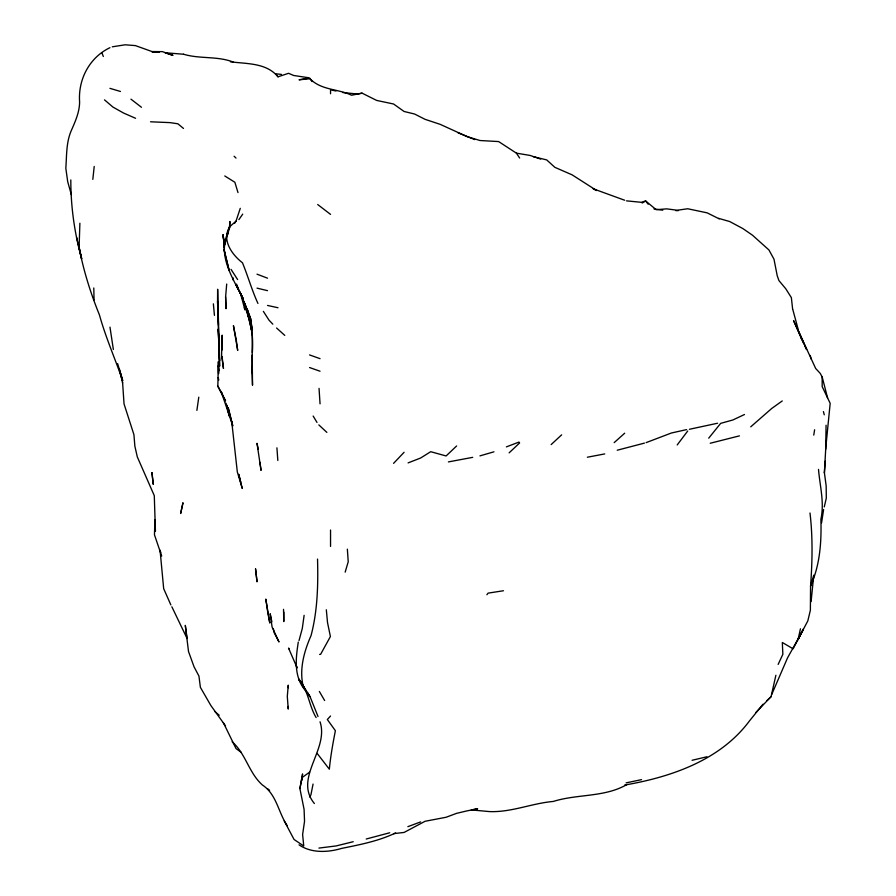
<?xml version="1.0" encoding="UTF-8"?>
<svg xmlns="http://www.w3.org/2000/svg" width="896" height="896" viewBox="0 0 896 896"><rect width="100%" height="100%" fill="white"/><g stroke="black" fill="none" stroke-linecap="round" stroke-linejoin="round"><path stroke-width="1.34" d="M288.243 706.418L288.243 709.083L287.302 696.416L288.254 685.149L288.254 687.803M217.549 301.437L217.638 289.251L219.61 366.218L217.549 301.437L218.142 315.504M70.818 179.939C70.773 206.506 74.469 233.005 81.626 258.608L78.434 244.16M81.626 258.608L79.083 247.946L79.89 223.227M317.531 559.07C318.203 584.662 317.632 610.646 311.046 635.6C303.845 651.997 298.704 670.6 303.71 688.352L310.106 696.797L318.013 716.486M217.84 386.165L225.501 400.77L217.84 386.165L218.366 361.603L218.579 373.61L218.422 365.534L219.061 370.754M154.918 519.546L154.459 534.8L161.694 556.046M826.067 425.242L825.709 449.288M330.546 530.018L330.546 546.437M252.19 355.163L252.515 385.213L251.955 366.475M252.347 352.453C253.59 334.331 250.746 315.448 242.693 299.04L249.211 319.536L246.512 308.683M229.454 228.402L229.958 221.491L229.555 226.397L226.766 235.458L228.189 233.251M825.25 461.149L824.387 472.786L825.787 447.574L830.178 403.346L822.181 386.602L822.158 376.902L820.176 373.318L815.685 368.502L793.587 320.622L801.158 338.083M811.093 601.619L813.758 575.176L810.555 586.096L810.376 610.254L807.811 620.906L793.083 648.794L782.32 642.488L782.858 654.315L778.131 664.418M226.699 284.021L225.624 296.766L226.005 308.683L225.602 296.89M301.952 780.338L302.568 773.92L299.914 788.603L304.091 809.435L304.539 821.296L302.613 834.546L303.755 846.014L294.056 839.474L284.222 820.904M92.826 179.368L94.214 166.432M298.29 642.096C295.859 657.642 293.765 674.811 303.71 688.352M320.04 721.818C329.314 749.627 293.373 777.974 314.362 803.499M304.125 615.339L302.277 628.533L299.029 640.539M196.885 410.402L198.789 397.163M821.576 522.794L823.614 509.488M813.758 435.12L814.621 429.766M775.891 675.259L771.042 696.718L756.022 712.298M299.914 788.603L301.952 777.65L309.546 772.206M313.062 784.056L310.901 794.942L309.546 796.902M225.501 239.434C220.27 260.512 234.259 280.683 243.096 298.805L239.064 290.304M226.251 236.622L223.91 247.397L226.139 239.59M798.056 639.531L803.253 629.227L798.056 639.531L800.453 628.79M824.264 506.901L826.302 498.154L826.168 485.946L824.387 472.651M226.89 236.981L229.858 226.576L236.006 221.166L240.274 208.331M345.162 572.13L348.23 561.77L347.357 549.136M229.858 226.576C221.211 239.781 231.918 254.632 242.469 262.786C247.99 276.226 251.888 290.214 257.936 303.43M771.747 694.422L787.595 657.754L802.693 630.728M234.584 223.362L236.006 221.166M238.874 219.643L242.715 214.122M677.197 444.942L687.702 431.021M486.886 594.731L488.118 593.13L503.474 590.744M708.714 438.178L720.653 423.371L732.894 419.966L744.475 414.523M763.011 704.211L749.616 720.731C720.406 760.211 671.227 777.034 624.68 785.053M330.546 716.016L327.342 719.522L335.384 730.71C332.853 743.512 330.568 756.437 329.336 769.194L317.128 753.379M393.579 463.355L404.085 452.29M456.613 445.962L446.107 455.963L430.707 451.696L420.627 458.013L408.094 462.896M509.13 452.85L519.635 442.926M767.032 700.459L771.042 696.718M551.152 444.584L561.658 434.84M614.174 442.624L624.68 433.205M109.95 47.678C89.298 57.59 77.963 79.542 79.61 102.088C79.486 112.549 75.051 121.957 70.963 131.342C66.114 143.091 66.752 155.848 65.822 168.258L67.715 181.731L71.333 194.645M750.736 426.832L771.747 408.453L782.253 400.938M642.141 203.034L645.68 200.962L656.186 209.698L666.691 208.858L677.208 210.246L687.702 208.757L707.134 212.845L719.219 218.87M626.797 784.594C604.61 797.474 577.394 793.845 553.28 801.45C531.698 803.309 511.493 812.459 489.44 811.586L471.318 809.917L477.613 808.797L467.107 810.858L456.602 813.344L446.096 817.264L425.085 821.274L404.085 832.44L393.579 833.65M395.606 832.933C378.728 841.064 359.968 844.693 341.634 848.4C327.802 852.533 311.371 853.317 299.029 844.861M506.408 446.88L519.042 442.053M407.87 826.672L420.638 821.912M646.106 442.635L671.429 432.992L686.594 429.621M230.406 61.779C246.971 64.008 266.302 62.653 278.029 76.81L288.534 73.304L293.731 75.499L308.056 77.65M604.733 453.914L587.35 457.229M644.437 443.117L617.221 450.218M479.954 455.874L493.954 451.819M739.435 435.87L710.214 443.251M389.726 832.765L366.229 839.014M689.405 429.285L717.55 423.237M692.07 760.29L706.978 756.762M448.403 461.91L472.696 457.352M626.125 782.869L641.547 779.632M353.214 841.714L336.168 845.925L318.92 848.086M519.635 158.01L516.398 153.149L498.624 141.568L479.965 140.515L467.107 136.606L440.205 124.354L425.096 119.336L414.59 114.027L404.085 111.474L393.568 104.003L376.645 100.419L362.062 93.15L351.557 95.234C337.938 88.682 321.395 90.418 309.971 78.758L299.04 79.8L309.546 77.941L312.077 81.592M362.062 93.15L357.448 94.035L342.698 92.512M112.302 46.816L125.104 44.8L135.408 45.606L151.973 51.542L162.478 51.643L172.984 55.384L165.054 52.752L183.445 54.219M319.626 654.427L320.611 654.326L330.4 636.552L327.522 622.586L326.323 609.773M675.741 210.627L678.485 210.605M152.23 52.192L159.197 52.349M626.506 200.861L641.334 202.306L645.68 200.962L648.178 204.221M281.445 74.413L275.688 73.786L278.029 76.81M150.528 121.789L170.083 122.629L177.867 123.782L183.49 128.442M653.99 208.936L662.76 210.202M183.523 54.219C199.707 59.125 217.123 55.877 233.094 61.992M516.398 153.149L530.141 155.445L540.646 159.085M335.944 91.011L330.546 89.813L330.546 93.733M267.523 305.435L278.018 307.754M257.018 288.131L267.523 290.662M533.254 156.654L546.706 159.914L554.859 167.328L572.152 174.866L596.501 190.445M718.592 218.355L729.725 221.547L742.885 228.592L752.461 235.189L768.925 249.95L773.976 259.157L777.224 275.744L778.926 280.56L785.758 288.747L791.37 297.64L792.613 309.053M109.95 88.346L120.456 91.47M309.546 367.539L320.04 371.224M309.546 354.917L320.051 358.669M624.68 200.245L593.163 188.765L596.523 190.546M257.018 274.176L267.523 278.186M457.89 132.72L474.667 139.586M135.576 118.294L123.614 113.064L112.952 107.083L104.496 99.848M224.773 175.963L234.864 182.258L238 192.584M330.546 214.39L317.71 204.523M241.259 752.416L236.006 748.552L223.339 722.624M130.962 99.154L141.467 107.296M267.523 788.659L269.618 790.35M214.995 711.682L219.206 715.232M276.584 327.992L284.771 335.395M318.819 424.894L326.861 432.387M234.091 156.24L236.006 158.077M272.821 324.162L269.046 320.208L263.368 311.371M232.165 741.798C245.918 753.872 248.774 772.856 262.394 784.986C276.73 794.472 278.23 812.403 287.213 825.619M225.501 725.894L210.885 705.555L200.39 687.355L198.934 676.066L194.051 666.826L188.507 651.504L185.304 625.386L187.118 638.568L171.864 606.794M231.045 269.371L237.608 279.563M304.203 687.579L298.771 679.067L302.366 684.723M306.41 691.04L310.106 696.797M303.8 686.986L305.95 690.379M307.384 692.642L309.546 696.035L307.294 692.496M301.291 683.054L299.029 679.515C308.403 690.581 308.918 705.634 316.131 717.573M302.792 685.418L305.794 690.133M289.027 648.883L288.534 648.077L297.147 667.878L295.904 664.989M313.152 416.046L317.005 422.442M324.632 700.526L319.346 691.454M238.37 289.408L236.006 284.794L243.096 298.805L240.363 293.283L250.645 318.707L252.157 329.963L247.307 309.422L250.645 318.707L252.157 329.963L250.678 323.501L252.28 336.56L252.09 372.837M170.856 604.923L163.677 588.65L160.059 550.166L160.754 552.563M801.035 338.016L803.813 343.75M804.922 346.046L806.59 349.496L798.123 330.12M236.522 284.088L238.582 289.285M221.088 391.328L232.4 424.738M101.92 52.808L103.32 56.482M225.96 403.2L227.326 407.053M244.798 303.744L246.086 307.451M240.733 482.115L238.75 474.309L242.256 488.454L237.317 471.957L231.739 421.736L232.725 426.093L228.133 407.523L232.557 424.962M119.302 368.771L122.606 380.509L117.645 363.664M792.758 309.355L798.347 329.997M244.35 307.72L244.933 309.882L240.498 293.362M823.413 411.578L824.264 414.792M822.158 376.902L827.602 398.014M236.174 339.394L233.43 325.674L237.698 350.437L236.365 340.771M222.074 392.93L222.701 395.494M810.275 355.477L811.104 359.016M76.574 237.261L79.083 247.946M226.755 405.283L229.208 416.002L227.864 408.486M122.606 382.984L120.456 373.643L122.606 380.509C115.091 358.602 105.616 337.277 99.445 314.955C90.787 293.619 83.776 271.51 79.374 248.864M271.891 621.846L270.189 613.749L272.082 626.976L278.992 641.973L274.154 632.643L273.302 628.589M258.216 449.154L257.018 443.318L261.038 470.389L259.952 462.28M218.254 377.563L218.77 380.061M109.984 327.141L113.355 349.451M232.949 277.704L233.296 280.202M809.995 512.994C812.874 537.23 812.358 561.781 810.555 586.096C820.03 564.995 821.576 542.035 820.893 519.288C824.566 502.566 819.885 486.035 818.507 469.392M223.07 234.786L224.392 246.243L223.07 234.786L224.37 245.235M283.842 612.035L283.786 621.6L283.528 609.325M151.973 472.718L153.216 484.131L151.973 472.718M213.371 303.845L214.435 315.358M219.117 347.738L218.187 329.011L219.576 360.909L219.352 350.291M276.92 447.821L277.827 460.477M319.043 388.382L320.051 403.85M122.55 381.886L124.04 403.939L133.918 434.627L134.87 446.208L137.312 456.926L154.28 495.645L155.445 531.362M218.266 318.27L218.478 325.147M221.95 350.112L222.186 335.149L221.581 355.219L223.474 368.446L222.107 356.754M93.789 287.974L94.046 299.958M182.818 503.429L180.634 513.531L183.008 502.768L182.818 503.429M229.152 270.48L223.922 249.222L229.152 270.48M267.747 612.338L265.81 599.088L269.797 623.034L267.747 612.338M250.006 323.109L246.624 309.03L251.586 330.299L250.006 323.109M257.018 581.65L255.55 568.915L257.018 581.65"/></g></svg>
